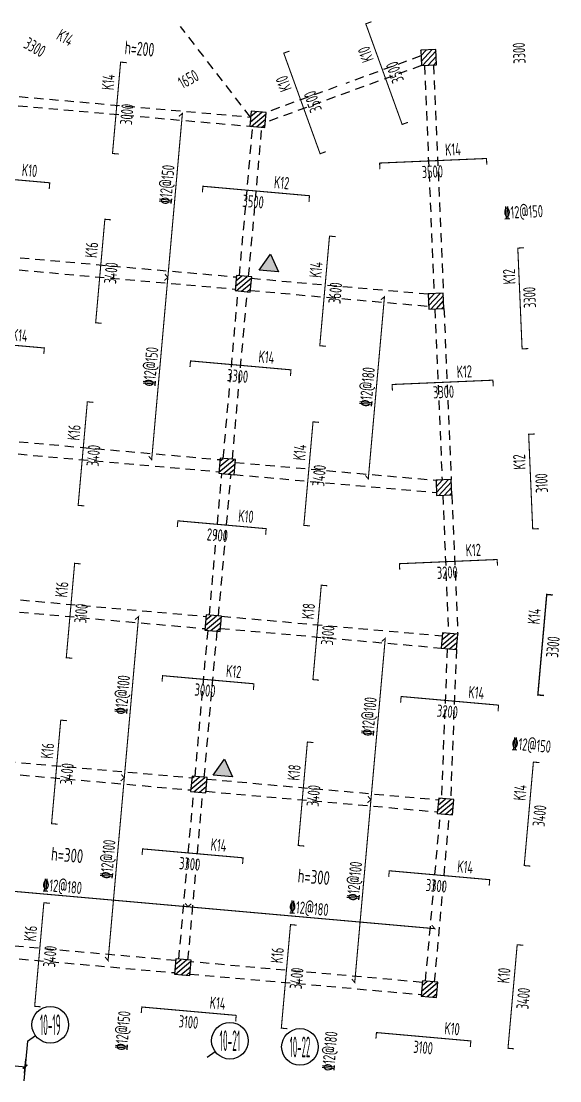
# Model space of a CAD drawing. Header units: millimetres. Extents: x 304379 to 356796, y 509425 to 544202.
# Drawn here: x 339177 to 356796, y 509535 to 544202 of the extents above; entities that cross this region are included whole.
import ezdxf
from ezdxf.enums import TextEntityAlignment as Align

# ---------------------------------------------------------------- set-up
doc = ezdxf.new("R2010")
doc.units = ezdxf.units.MM
doc.header["$LTSCALE"] = 100
doc.header["$PDMODE"] = 35
doc.header["$PDSIZE"] = 200
doc.linetypes.add('3', pattern=[5, 3, -2])
for name, color, linetype in [('B-AXIS', 3, 'Continuous'), ('B-TEXT', 7, 'Continuous'), ('B-板厚', 2, 'Continuous'), ('B-正筋文字', 7, 'Continuous'), ('B-正筋钢筋', 6, 'Continuous'), ('B-沉降观测点', 5, 'Continuous'), ('B-负筋文字', 7, 'Continuous'), ('B-负筋标注', 7, 'Continuous'), ('B-负筋钢筋', 1, 'Continuous'), ('COLU', 7, 'Continuous'), ('h斜线-柱', 7, 'Continuous'), ('梁虚线', 4, '3')]:
    doc.layers.add(name, color=color, linetype=linetype)
doc.styles.add('_TCH_AXIS', font='tssdeng.shx', dxfattribs={"width": 0.7, "bigfont": 'tssdchn.shx'})
doc.styles.add('COMPLEX', font='tssdeng.shx', dxfattribs={"width": 0.7, "bigfont": 'tssdchn.shx'})
doc.styles.get("Standard").update_dxf_attribs({"font": 'tssdeng.shx', "width": 0.7, "bigfont": 'tssdchn.shx'})
doc.styles.add('TSSD_Dimension', font='Tssdeng.shx', dxfattribs={"width": 0.7, "bigfont": 'tssdchn.shx'})
doc.dimstyles.new('TSSD_100_100$0', dxfattribs={"dimtxt": 300, "dimasz": 100, "dimexe": 250, "dimexo": 250, "dimgap": 100, "dimtad": 1, "dimdec": 0, "dimzin": 0, "dimdsep": 46, "dimtxsty": 'TSSD_Dimension', "dimblk": '_tsdbk', "dimblk1": '_tsdbk', "dimblk2": '_tsdbk', "dimsah": 1, "dimcen": 0, "dimclrt": 7, "dimadec": 0, "dimazin": 0, "dimtfac": 1, "dimtdec": 0, "dimtix": 1, "dimtmove": 2, "dimatfit": 3, "dimldrblk": '_tsdbk', "dimfxl": 1, "dimtolj": 1, "dimtzin": 0, "dimarcsym": 0})
pattern_1 = [(39.931646, (-467527.32, -323147.44), (-81.517904, 97.384965), [])]
pattern_2 = [(47.443985, (-467527.32, -323147.44), (-93.550296, 85.891456), [])]

# ---------------------------------------------------------------- blocks, each defined once
blk = doc.blocks.new('_AXISO')
blk.add_circle((0, 0), 0.5)
at = {"layer": 'B-TEXT', "style": 'COMPLEX', "width": 1.450893}
blk.add_attdef('A', text='', height=0.56, dxfattribs=at).set_placement((0.249375, -0.28), (0.749375, -0.28), align=Align.FIT)
blk = doc.blocks.new('_tsdbk')
blk.add_line((-1, 0), (0, 0))
at = {"const_width": 0.5}
blk.add_lwpolyline([(-0.7, -0.7), (0.7, 0.7)], dxfattribs=at)
blk = doc.blocks.new('*D432')
at = {"layer": 'B-AXIS', "color": 0, "lineweight": -2}
for p, q in [((336696, 510014), (336736, 510476)), ((336814, 510218), (339205, 510006)), ((339285, 509785), (339326, 510246))]:
    blk.add_line(p, q, dxfattribs=at)
at = {"layer": 'Defpoints', "color": 0}
for p in [(339304, 509997), (336673, 509765), (339263, 509535)]:
    blk.add_point(p, dxfattribs=at)
at = {"layer": 'B-AXIS', "color": 0, "lineweight": -2, "xscale": 100, "yscale": 100, "zscale": 100}
for p, rotation in [((336714, 510227), 174.931645782521), ((339304, 509997), 354.931645782521)]:
    blk.add_blockref('_tsdbk', p, dxfattribs=dict(at, rotation=rotation))
at = {"layer": 'B-AXIS', "color": 7, "insert": (338040, 510461), "char_height": 500, "attachment_point": 5, "rotation": 354.9316, "style": 'TSSD_Dimension'}
blk.add_mtext('\\A1;2600', dxfattribs=at)
blk = doc.blocks.new('A$C7FDE0673')
at = {"layer": 'B-沉降观测点'}
blk.add_hatch(color=256, dxfattribs=at).paths.add_polyline_path([(318, 551), (0, 0), (636, 0)])
at = {"layer": 'B-沉降观测点', "elevation": -1772}
blk.add_lwpolyline([(0, 0), (318, 551), (636, 0)], close=True, dxfattribs=at)

msp = doc.modelspace()

# ---------------------------------------------------------------- hatches: boundary and pattern name
at = {"layer": 'h斜线-柱'}
h = msp.add_hatch(dxfattribs=at)
h.set_pattern_fill('ANSI31', color=256, scale=40, angle=2.44399, style=0)
h.set_pattern_definition(pattern_2)
h.paths.add_polyline_path([(352267.1, 542749.8), (352766.7, 542771.1), (352745.4, 543270.6), (352245.8, 543249.3)])
h = msp.add_hatch(dxfattribs=at)
h.set_pattern_fill('ANSI31', color=256, scale=40, angle=-5.06835, style=0)
h.set_pattern_definition(pattern_1)
h.paths.add_polyline_path([(346651.1, 540765), (347149.1, 540720.8), (347193.3, 541218.9), (346695.3, 541263.1)])
h = msp.add_hatch(dxfattribs=at)
h.set_pattern_fill('ANSI31', color=256, scale=40, angle=-5.06835, style=0)
h.set_pattern_definition(pattern_1)
h.paths.add_polyline_path([(346174, 535386.1), (346672.1, 535342), (346716.3, 535840), (346218.2, 535884.2)])
h = msp.add_hatch(dxfattribs=at)
h.set_pattern_fill('ANSI31', color=256, scale=40, angle=2.44399, style=0)
h.set_pattern_definition(pattern_2)
h.paths.add_polyline_path([(352507.2, 534780.7), (353006.7, 534802), (352985.4, 535301.5), (352485.9, 535280.2)])
h = msp.add_hatch(dxfattribs=at)
h.set_pattern_fill('ANSI31', color=256, scale=40, angle=-5.06835, style=0)
h.set_pattern_definition(pattern_1)
h.paths.add_polyline_path([(345644, 529409.6), (346142, 529365.4), (346186.2, 529863.5), (345688.1, 529907.6)])
h = msp.add_hatch(dxfattribs=at)
h.set_pattern_fill('ANSI31', color=256, scale=40, angle=2.44399, style=0)
h.set_pattern_definition(pattern_2)
h.paths.add_polyline_path([(352767.4, 528684.3), (353266.9, 528705.6), (353245.6, 529205.1), (352746.1, 529183.8)])
h = msp.add_hatch(dxfattribs=at)
h.set_pattern_fill('ANSI31', color=256, scale=40, angle=-5.06835, style=0)
h.set_pattern_definition(pattern_1)
h.paths.add_polyline_path([(345189, 524279.7), (345687, 524235.6), (345731.2, 524733.6), (345233.2, 524777.8)])
h = msp.add_hatch(dxfattribs=at)
h.set_pattern_fill('ANSI31', color=256, scale=40, angle=-5.06835, style=0)
h.set_pattern_definition(pattern_1)
h.paths.add_polyline_path([(352914.1, 523695), (353412.1, 523650.8), (353456.3, 524148.8), (352958.3, 524193)])
h = msp.add_hatch(dxfattribs=at)
h.set_pattern_fill('ANSI31', color=256, scale=40, angle=-5.06835, style=0)
h.set_pattern_definition(pattern_1)
h.paths.add_polyline_path([(344720.8, 519000.4), (345218.8, 518956.3), (345263, 519454.3), (344764.9, 519498.5)])
h = msp.add_hatch(dxfattribs=at)
h.set_pattern_fill('ANSI31', color=256, scale=40, angle=-5.06835, style=0)
h.set_pattern_definition(pattern_1)
h.paths.add_polyline_path([(352789.1, 518284.9), (353287.2, 518240.7), (353331.3, 518738.7), (352833.3, 518782.9)])
h = msp.add_hatch(dxfattribs=at)
h.set_pattern_fill('ANSI31', color=256, scale=40, angle=-5.06835, style=0)
h.set_pattern_definition(pattern_1)
h.paths.add_polyline_path([(344190.7, 513023.9), (344688.8, 512979.7), (344732.9, 513477.8), (344234.9, 513522)])
h = msp.add_hatch(dxfattribs=at)
h.set_pattern_fill('ANSI31', color=256, scale=40, angle=-5.06835, style=0)
h.set_pattern_definition(pattern_1)
h.paths.add_polyline_path([(352259, 512308.3), (352757.1, 512264.1), (352801.3, 512762.2), (352303.2, 512806.4)])

# ---------------------------------------------------------------- linework, layer by layer
at = {"layer": 'B-AXIS'}
for p, q in [((339378.3, 510832.8), (339640.3, 511019.9)), ((339378.3, 510832.8), (339263.3, 509535.5)), ((345255.3, 510311.5), (345517.3, 510498.6))]:
    msp.add_line(p, q, dxfattribs=at)
at = {"layer": 'B-正筋钢筋', "const_width": 35}
for points in [[(343877.6, 535929.7), (343973.9, 535814.7), (344450.2, 541184.4), (344335.1, 541088.1)], [(343349.1, 529970.6), (343445.4, 529855.6), (343973.9, 535814.7), (343858.9, 535718.5)], [(350435, 529342.1), (350531.3, 529227.1), (351059.9, 535186.3), (350944.8, 535090)], [(342453.3, 519559), (342549.5, 519444), (343017.8, 524723.3), (342902.7, 524627)], [(350521.6, 518843.4), (350617.9, 518728.4), (351086.1, 524007.7), (350971.1, 523911.4)], [(341923.2, 513582.5), (342019.5, 513467.5), (342549.5, 519444), (342434.5, 519347.8)], [(349991.5, 512866.9), (350087.8, 512751.9), (350617.9, 518728.4), (350502.8, 518632.2)], [(336674, 516040.9), (336559, 515944.6), (344637.2, 515228.2), (344540.9, 515343.2)], [(344742.3, 515325.3), (344627.3, 515229.1), (352705.5, 514512.6), (352609.3, 514627.6)]]:
    msp.add_lwpolyline(points, dxfattribs=at)
at = {"layer": 'B-负筋钢筋'}
for points, const_width in [([(351827, 540892.6), (351639, 540824.4), (350449.3, 544116), (350637.3, 544184.2)], 35), ([(349142.9, 539933.2), (348954.9, 539865), (347765.2, 543156.6), (347953.2, 543224.8)], 35), ([(342363.3, 539856.2), (342164.1, 539873.6), (342429.1, 542861.9), (342628.3, 542844.5)], 35), ([(350910.7, 539360.6), (350901.9, 539560.4), (354398.7, 539709.7), (354407.5, 539509.9)], 35), ([(337106.4, 538980.5), (337123.8, 539179.8), (340112.1, 538914.7), (340094.6, 538715.5)], 35), ([(345104.2, 538601.6), (345121.6, 538800.9), (348607.9, 538491.7), (348590.5, 538292.4)], 35), ([(341812.4, 534317.5), (341613.1, 534335), (341913.5, 537721.7), (342112.7, 537704.2)], 35), ([(349143.8, 533566.9), (348944.6, 533584.3), (349262.6, 537170.2), (349461.9, 537152.8)], 35), ([(355762.3, 533490.6), (355562.5, 533481.9), (355421.8, 536778.8), (355621.6, 536787.6)], 35), ([(336629.5, 533603.5), (336646.9, 533802.7), (339934, 533511.2), (339916.6, 533312)], 35), ([(344697.8, 532887.9), (344715.2, 533087.1), (348002.3, 532795.6), (347984.9, 532596.4)], 35), ([(351320, 532116.2), (351311.2, 532316.1), (354608.2, 532456.8), (354617, 532257)], 35), ([(341239.7, 528344.8), (341040.5, 528362.2), (341340.8, 531748.9), (341540.1, 531731.5)], 35), ([(348622.6, 527690), (348423.4, 527707.4), (348723.7, 531094.1), (348923, 531076.7)], 35), ([(356109.3, 527600.1), (355909.5, 527591.3), (355777.3, 530688.5), (355977.1, 530697.2)], 35), ([(344284, 527656.4), (344301.4, 527855.7), (347190.1, 527599.5), (347172.7, 527400.2)], 35), ([(351559.6, 526253.6), (351550.8, 526453.4), (354747.9, 526589.8), (354756.6, 526390)], 35), ([(340851.1, 523359.6), (340651.8, 523377), (340925.7, 526464.9), (341124.9, 526447.5)], 35), ([(348919.4, 522644), (348720.2, 522661.4), (348994, 525749.3), (349193.3, 525731.9)], 35), ([(356276.2, 522141.6), (356076.9, 522159), (356368.5, 525446.1), (356567.7, 525428.7)], 45), ([(343784.5, 522590.6), (343802, 522789.8), (346790.2, 522524.8), (346772.8, 522325.6)], 35), ([(351588.4, 521909.3), (351605.8, 522108.6), (354793.3, 521825.9), (354775.9, 521626.6)], 35), ([(340369.6, 517930.9), (340170.4, 517948.3), (340470.7, 521335), (340670, 521317.6)], 35), ([(348437.9, 517215.3), (348238.7, 517232.7), (348539.1, 520619.4), (348738.3, 520602)], 35), ([(355830.6, 516559.7), (355631.4, 516577.1), (355931.8, 519963.8), (356131, 519946.4)], 35), ([(343131.3, 516923.3), (343148.7, 517122.6), (346435.8, 516831), (346418.4, 516631.8)], 35), ([(351199.6, 516207.7), (351217.1, 516407), (354504.2, 516115.5), (354486.7, 515916.2)], 35), ([(339817.2, 511956.4), (339617.9, 511973.8), (339918.3, 515360.5), (340117.6, 515343.1)], 35), ([(347885.5, 511240.8), (347686.3, 511258.2), (347986.6, 514644.9), (348185.9, 514627.5)], 35), ([(355300.6, 510583.1), (355101.3, 510600.5), (355401.7, 513987.2), (355600.9, 513969.8)], 35), ([(343104.4, 511750.8), (343121.8, 511950.1), (346209.7, 511676.2), (346192.2, 511477)], 35), ([(350780.4, 510914.5), (350797.8, 511113.7), (353885.7, 510839.8), (353868.2, 510640.6)], 35)]:
    msp.add_lwpolyline(points, dxfattribs=dict(at, const_width=const_width))
at = {"layer": 'COLU'}
for points in [[(352267.1, 542749.8), (352766.7, 542771.1), (352745.4, 543270.6), (352245.8, 543249.3)], [(346651.1, 540765), (347149.1, 540720.8), (347193.3, 541218.9), (346695.3, 541263.1)], [(346174, 535386.1), (346672.1, 535342), (346716.3, 535840), (346218.2, 535884.2)], [(352507.2, 534780.7), (353006.7, 534802), (352985.4, 535301.5), (352485.9, 535280.2)], [(345644, 529409.6), (346142, 529365.4), (346186.2, 529863.5), (345688.1, 529907.6)], [(352767.4, 528684.3), (353266.9, 528705.6), (353245.6, 529205.1), (352746.1, 529183.8)], [(345189, 524279.7), (345687, 524235.6), (345731.2, 524733.6), (345233.2, 524777.8)], [(352914.1, 523695), (353412.1, 523650.8), (353456.3, 524148.8), (352958.3, 524193)], [(344720.8, 519000.4), (345218.8, 518956.3), (345263, 519454.3), (344764.9, 519498.5)], [(352789.1, 518284.9), (353287.2, 518240.7), (353331.3, 518738.7), (352833.3, 518782.9)], [(344190.7, 513023.9), (344688.8, 512979.7), (344732.9, 513477.8), (344234.9, 513522)], [(352259, 512308.3), (352757.1, 512264.1), (352801.3, 512762.2), (352303.2, 512806.4)]]:
    msp.add_lwpolyline(points, close=True, dxfattribs=at)
at = {"layer": '梁虚线'}
for p, q in [((346677.4, 541063.9), (344389.1, 544027.6)), ((352253.7, 543064.2), (349792.7, 542166.7)), ((352267.1, 542749.8), (347164, 540888.7)), ((352367, 542755.2), (352685.6, 535289.9)), ((352666.8, 542765.6), (352985.5, 535300.4)), ((349506.9, 542062.5), (347193.4, 541218.7)), ((339107, 541735.3), (346677.4, 541063.9)), ((339080.8, 541436.4), (346651.1, 540765)), ((346317.8, 535875.2), (346750.7, 540756)), ((346616.7, 535849), (347049.5, 540729.9)), ((338643.3, 536505.8), (346213.5, 535834.4)), ((338608.4, 536107.3), (346178.7, 535435.9)), ((346711.6, 535790.2), (352487.9, 535277.9)), ((345787.7, 529898.6), (346273.6, 535377.1)), ((346086.6, 529872.5), (346572.5, 535351)), ((346676.7, 535391.7), (352501.9, 534875.1)), ((352707, 534789.3), (352945.9, 529192.3)), ((353006.7, 534802.1), (353245.6, 529205.1)), ((338113.2, 530529.3), (345683.5, 529857.9)), ((338078.3, 530130.8), (345648.6, 529459.4)), ((346177.1, 529766.1), (352746.1, 529183.5)), ((345332.8, 524768.8), (345743.6, 529400.6)), ((345631.6, 524742.6), (346042.4, 529374.4)), ((346142.2, 529367.6), (352756.5, 528781)), ((352967.2, 528692.8), (353154.9, 524175.6)), ((353266.9, 528705.6), (353456.3, 524148.8)), ((337658.2, 525399.4), (345228.5, 524728)), ((337623.4, 525000.9), (345193.7, 524329.5)), ((345730.9, 524733.6), (352949.1, 524093.4)), ((344864.5, 519489.5), (345288.6, 524270.7)), ((345163.4, 519463.3), (345587.5, 524244.6)), ((345696.1, 524335.1), (352914.3, 523695)), ((353112.9, 523677.3), (352923.1, 518774.9)), ((353412.1, 523650.8), (353222.3, 518748.4)), ((337190, 520120.1), (344760.3, 519448.7)), ((337155.1, 519721.6), (344725.4, 519050.2)), ((345258.3, 519404.5), (352828.6, 518733.1)), ((344334.5, 513512.9), (344820.4, 518991.4)), ((344633.3, 513486.8), (345119.2, 518965.3)), ((345223.5, 519006), (352793.8, 518334.6)), ((352402.8, 512797.4), (352888.7, 518275.8)), ((352701.7, 512771.2), (353187.6, 518249.7)), ((344230.2, 513472.2), (336659.9, 514143.6)), ((336625.1, 513745.1), (344195.4, 513073.7)), ((352298.6, 512756.6), (344728.3, 513428)), ((344693.4, 513029.5), (352263.7, 512358.1))]:
    msp.add_line(p, q, dxfattribs=at)

# ---------------------------------------------------------------- block references
at = {"layer": 'B-AXIS'}
ref = msp.add_blockref('_AXISO', (340128.6, 511368.6), dxfattribs=dict(at, xscale=1199.999999999997, yscale=1200, zscale=1200, rotation=359.9996457873786))
ref.add_attrib('A', '10-19', dxfattribs={"color": 7, "height": 678.82, "rotation": 359.99965, "style": '_TCH_AXIS', "width": 0.233333}).set_placement((339789.2, 511029.2), (340468, 511029.2), align=Align.FIT)
ref = msp.add_blockref('_AXISO', (346005.5, 510847.3), dxfattribs=dict(at, xscale=1199.999999999997, yscale=1200, zscale=1200, rotation=359.9996457873786))
ref.add_attrib('A', '10-21', dxfattribs={"color": 7, "height": 678.82, "rotation": 359.99965, "style": '_TCH_AXIS', "width": 0.233333}).set_placement((345666.1, 510507.9), (346344.9, 510507.9), align=Align.FIT)
ref = msp.add_blockref('_AXISO', (348296.5, 510644.2), dxfattribs=dict(at, xscale=1199.999999999997, yscale=1200, zscale=1200, rotation=359.9996457873786))
ref.add_attrib('A', '10-22', dxfattribs={"color": 7, "height": 678.82, "rotation": 359.99965, "style": '_TCH_AXIS', "width": 0.221053}).set_placement((347957.1, 510304.7), (348635.9, 510304.7), align=Align.FIT)
at = {"layer": 'B-沉降观测点', "rotation": 354.9316467960963}
for p in [(346962.3, 536054.2, 1772.5), (345460.3, 519539.5, 1772.5)]:
    msp.add_blockref('A$C7FDE0673', p, dxfattribs=at)

# ---------------------------------------------------------------- texts
at = {"layer": 'B-板厚'}
for s, rotation, width, p in [('h=200', 354.93761, 0.65, (342546.9, 543122.8)), ('h=300', 354.93165, 0.7, (340139.4, 516744.9)), ('h=300', 354.93165, 0.7, (348207.7, 516029.3))]:
    msp.add_text(s, height=450, rotation=rotation, dxfattribs=dict(at, width=width)).set_placement(p)
at = {"layer": 'B-正筋文字', "width": 0.65}
for s, rotation, p in [('%%13212@150', 84.93153, (344083.5, 538200.2)), ('%%13212@150', 2.44399, (354968.3, 537736.4)), ('%%13212@150', 84.93153, (343554.9, 532241)), ('%%13212@180', 84.93153, (350637.6, 531575.8)), ('%%13212@100', 84.93153, (342631.1, 521513.6)), ('%%13212@100', 84.93153, (350699.4, 520798)), ('%%13212@150', 354.93165, (355206.3, 520375.6)), ('%%13212@100', 84.93153, (342153.9, 516133.4)), ('%%13212@100', 84.93153, (350222.2, 515417.8)), ('%%13212@180', 354.93165, (339858.1, 515754)), ('%%13212@180', 354.93165, (347926.4, 515038.4)), ('%%13212@150', 84.93188, (342642.8, 510518.7)), ('%%13212@180', 84.93188, (349414, 509847.3))]:
    msp.add_text(s, height=400, rotation=rotation, dxfattribs=at).set_placement(p)
at = {"layer": 'B-负筋文字', "width": 0.65}
for s, rotation, p in [('K14', 329.99989, (340299.4, 543624.3)), ('K10', 109.87132, (350718.6, 542946.5)), ('K14', 84.93165, (342202.2, 541936.9)), ('K10', 109.87132, (348034.5, 541987.1)), ('K14', 2.44393, (353052.4, 539796.6)), ('K10', 354.93165, (339187.1, 539141.6)), ('K12', 354.93165, (347433.9, 538740.7)), ('K16', 84.93165, (341655.7, 536448)), ('K14', 84.93165, (348996, 535797)), ('K12', 92.44399, (355349.9, 535604.3)), ('K14', 354.93165, (338859.6, 533751.3)), ('K14', 354.93165, (346927.9, 533035.7)), ('K12', 2.44399, (353433.7, 532528.6)), ('K16', 84.93165, (341083, 530475.3)), ('K14', 84.93165, (348465.9, 529820.5)), ('K12', 92.44397, (355681.8, 529541.9)), ('K10', 354.93165, (346265.1, 527826.3)), ('K12', 2.44399, (353726, 526690.6)), ('K16', 84.93165, (340681.2, 525340.7)), ('K18', 84.93165, (348749.5, 524625.1)), ('K14', 84.93165, (356136.1, 524460)), ('K12', 354.93165, (345865.2, 522751.7)), ('K14', 354.93165, (353793.3, 522059.4)), ('K16', 84.93165, (340212.9, 520061.4)), ('K18', 84.93165, (348281.3, 519345.8)), ('K14', 84.93165, (355674, 518690.2)), ('K14', 354.93165, (345361.4, 517071.2)), ('K14', 354.93165, (353429.8, 516355.6)), ('K16', 84.93165, (339660.5, 514086.9)), ('K16', 84.93165, (347728.8, 513371.3)), ('K10', 84.93165, (355143.9, 512713.6)), ('K14', 354.93165, (345331.8, 511898.9)), ('K10', 354.93165, (353007.8, 511062.5))]:
    msp.add_text(s, height=400, rotation=rotation, dxfattribs=at).set_placement(p)
at = {"layer": 'B-负筋标注', "width": 0.65}
for s, rotation, p in [('3300', 330.0001, (339225.1, 543349.3)), ('3300', 92.44399, (355680.9, 542820)), ('1650', 29.00078, (344455.8, 541972.8)), ('3500', 109.87132, (351706.3, 542267.6)), ('3500', 109.87132, (349022.1, 541308.2)), ('3000', 84.93165, (342801.8, 540795.3)), ('3500', 2.44393, (352288.9, 539065.2)), ('3500', 354.93165, (346401.9, 538131.3)), ('3400', 84.93165, (342280.9, 535595.5)), ('3600', 84.93165, (349621.2, 534944.5)), ('3300', 92.44399, (356022, 534827.3)), ('3300', 354.93165, (345895.9, 532426.4)), ('3300', 2.44399, (352656.6, 531856.5)), ('3400', 84.93165, (341708.3, 529622.7)), ('3400', 84.93165, (349091.2, 528968)), ('3100', 92.44397, (356413.2, 528778.5)), ('2900', 354.93165, (345233.1, 527217)), ('3200', 2.44399, (352782.5, 525951.6)), ('3100', 84.93165, (341306.4, 524488.2)), ('3100', 84.93165, (349374.7, 523772.6)), ('3300', 84.93165, (356740.3, 523369.8)), ('3000', 354.93165, (344833.2, 522142.4)), ('3200', 354.93165, (352761.3, 521450.1)), ('3400', 84.93165, (340838.2, 519208.9)), ('3400', 84.93165, (348906.5, 518493.3)), ('3400', 84.93165, (356299.2, 517837.6)), ('3300', 354.93165, (344329.4, 516461.9)), ('3300', 354.93165, (352397.7, 515746.3)), ('3400', 84.93165, (340285.8, 513234.3)), ('3400', 84.93165, (348354.1, 512518.8)), ('3400', 84.93165, (355769.1, 511861.1)), ('3100', 354.93165, (344314.2, 511288.3)), ('3100', 354.93165, (351990.2, 510451.9))]:
    msp.add_text(s, height=400, rotation=rotation, dxfattribs=at).set_placement(p)

# ---------------------------------------------------------------- dimensions: what is measured, and where the dimension line sits
at = {"layer": 'B-AXIS'}
dim = msp.add_linear_dim(base=(339304.2, 509997.4), p1=(336673.4, 509765.2), p2=(339263.3, 509535.5), angle=354.93165, dimstyle='TSSD_100_100$0', override={"dimtxt": 500}, dxfattribs=at)
dim.commit()
dim.dimension.update_dxf_attribs({"geometry": '*D432', "text_midpoint": (338040.2, 510460.9)})

doc.saveas('drawing.dxf')
